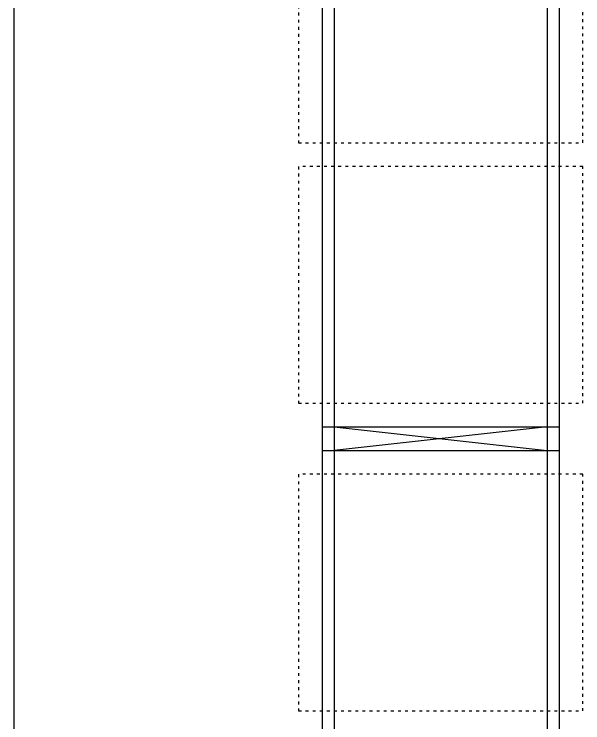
# Model space of a CAD drawing. Header units: millimetres. Extents: x 6622 to 532820, y 3370 to 359312.
# Drawn here: x 472850 to 475250, y 304390 to 307383 of the extents above; entities that cross this region are included whole.
import ezdxf

# ---------------------------------------------------------------- set-up
doc = ezdxf.new("R2010")
doc.units = ezdxf.units.MM
doc.linetypes.add('ACAD_ISO03W100', pattern=[30, 12, -18])

# ---------------------------------------------------------------- blocks, each defined once
blk = doc.blocks.new('货架')
at = {"color": 6}
for p, q in [((213640, 135175), (213640, 115875)), ((213690, 135175), (213690, 115875)), ((214590, 135175), (214590, 115875)), ((214640, 135175), (214640, 115875)), ((213640, 123175), (214640, 123175)), ((213690, 123175), (214590, 123075)), ((214590, 123175), (213690, 123075)), ((213640, 123075), (214640, 123075))]:
    blk.add_line(p, q, dxfattribs=at)
at = {"color": 3, "linetype": 'ACAD_ISO03W100'}
for points in [[(213540, 125375), (213540, 124375), (214740, 124375), (214740, 125375)], [(213540, 124275), (213540, 123275), (214740, 123275), (214740, 124275)], [(213540, 122975), (213540, 121975), (214740, 121975), (214740, 122975)]]:
    blk.add_lwpolyline(points, close=True, dxfattribs=at)

msp = doc.modelspace()

# ---------------------------------------------------------------- linework, layer by layer
at = {"color": 2}
msp.add_line((472850, 268040), (472850, 318040), dxfattribs=at)

# ---------------------------------------------------------------- block references
at = {"color": 0}
msp.add_blockref('货架', (260510, 182465), dxfattribs=at)

doc.saveas('drawing.dxf')
